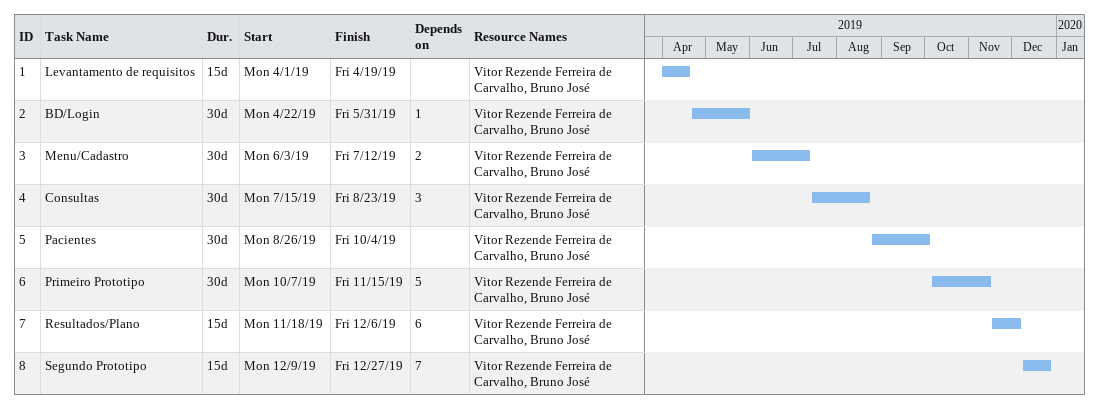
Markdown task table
| ID | Task | Duration | Start | Finish | Predecessors | Resources |
|---|---|---|---|---|---|---|
| 1 | Levantamento de requisitos | 15d | 2019-04-01 | 2019-04-19 |  | Vitor Rezende Ferreira de Carvalho, Bruno José |
| 2 | BD/Login | 30d | 2019-04-22 | 2019-05-31 | 1 | Vitor Rezende Ferreira de Carvalho, Bruno José |
| 3 | Menu/Cadastro | 30d | 2019-06-03 | 2019-07-12 | 2 | Vitor Rezende Ferreira de Carvalho, Bruno José |
| 4 | Consultas | 30d | 2019-07-15 | 2019-08-23 | 3 | Vitor Rezende Ferreira de Carvalho, Bruno José |
| 5 | Pacientes | 30d | 2019-08-26 | 2019-10-04 |  | Vitor Rezende Ferreira de Carvalho, Bruno José |
| 6 | Primeiro Prototipo | 30d | 2019-10-07 | 2019-11-15 | 5 | Vitor Rezende Ferreira de Carvalho, Bruno José |
| 7 | Resultados/Plano | 15d | 2019-11-18 | 2019-12-06 | 6 | Vitor Rezende Ferreira de Carvalho, Bruno José |
| 8 | Segundo Prototipo | 15d | 2019-12-09 | 2019-12-27 | 7 | Vitor Rezende Ferreira de Carvalho, Bruno José |
